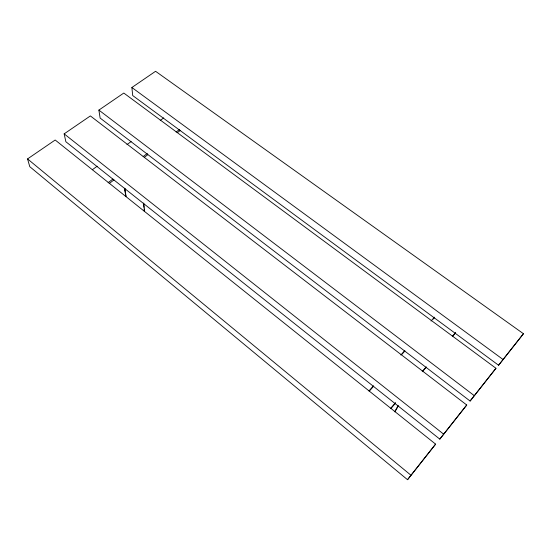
<?xml version="1.0" encoding="UTF-8"?>
<svg xmlns="http://www.w3.org/2000/svg" width="551" height="551" viewBox="0 0 551 551"><rect width="100%" height="100%" fill="white"/><g stroke="black" fill="none" stroke-linecap="round" stroke-linejoin="round"><path stroke-width="0.83" d="M394.723 411.728L398.07 405.756M394.943 411.831L398.297 405.867M407.526 479.707L435.607 444.127L55.183 140.009L27.55 158.922L29.782 166.677L407.526 479.707L435.607 444.127M439.808 439.126L466.731 405.006L90.371 115.924L64.15 133.865L65.865 141.738L439.808 439.126L466.731 405.006M470.099 401.045L495.962 368.275L123.789 93.05L98.884 110.097L100.13 118.059L470.099 401.045L495.962 368.275M498.586 365.244L523.45 333.727L155.575 71.293L131.882 87.506L132.701 95.55L498.586 365.244L523.45 333.727M390.445 408.642L395.466 402.788M422.218 371.553L426.123 367M452.323 336.413L455.67 332.515M391.107 408.257L395.584 403.036M422.431 371.684L426.343 367.111M452.633 336.42L455.429 333.155M368.95 390.969L373.502 385.838M400.852 355.03L404.84 350.532M431.047 321.006L434.463 317.156M369.583 390.783L373.564 386.299M401.982 354.272L404.82 351.063M433.238 319.036L434.374 317.755M108.127 182.629L112.934 179.054M143.15 156.553L147.275 153.488M176.12 132.013L179.55 129.457M109.201 183.504L114.023 179.908M144.355 157.29L147.799 154.714M177.443 132.612L180.198 130.553M92.306 169.749L97.162 166.223M126.971 144.582L131.131 141.566M160.251 120.428L163.716 117.914M131.882 87.506L502.987 359.445M98.884 110.097L474.211 395.604M64.15 133.865L443.576 434.105M27.55 158.922L410.894 475.182M125.056 189.076L125.945 195.846M124.726 188.235L125.842 196.679L124.726 188.304M143.715 203.05L144.582 211.591M143.584 203.904L143.935 207.321M144.107 209.029L144.369 211.591"/></g></svg>
